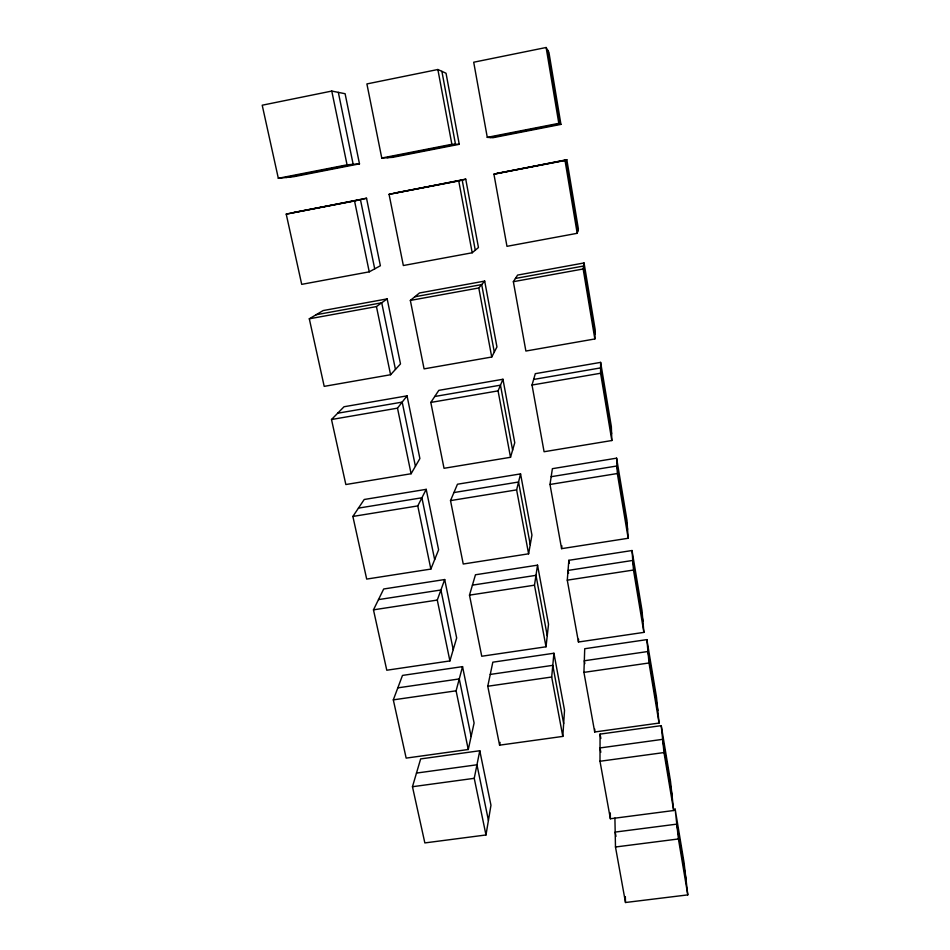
<?xml version="1.0" encoding="UTF-8"?>
<svg xmlns="http://www.w3.org/2000/svg" width="950" height="950" viewBox="0 0 950 950"><rect width="100%" height="100%" fill="white"/><g stroke="black" fill="none" stroke-linecap="round" stroke-linejoin="round"><path stroke-width="1.43" d="M599.996 761.259L600.067 734.113L661.236 725.646L670.522 781.363L673.681 810.516L610.375 818.758L599.996 761.259L663.991 752.566L661.236 725.646M611.836 440.527L600.59 373.255L600.638 362.378L535.313 373.671L532.024 385.035L544.077 451.737L611.836 440.527L611.349 426.621L600.638 362.378M594.7 731.987L583.929 672.374L584.725 648.731L646.879 639.623L656.509 697.312L659.062 723.069L594.7 731.987L594.736 729.101M594.854 338.96L595.175 329.65L584.048 262.96L517.607 275.084L513.356 281.687L525.884 351.037L594.854 338.96L583.158 268.993L584.048 262.96M578.455 642.01L567.281 580.165L568.848 560.31L632.023 550.525L641.986 610.28L643.898 632.379L578.455 642.01L578.586 639.207M562.816 736.404L564.526 710.279L553.921 653.244L492.824 662.186L487.766 686.244L499.593 745.168L562.816 736.404L551.689 677.018L553.921 653.244M561.592 548.661L549.991 484.464L552.389 468.683L616.609 458.161L626.941 520.101L628.176 538.27L561.592 548.661L561.866 545.811M546.024 646.784L548.518 624.221L537.534 565.155L475.463 574.774L469.49 595.139L481.745 656.248L546.024 646.784L534.482 585.188L537.534 565.155M485.984 834.967L490.96 805.244L479.786 750.738L420.648 758.919L412.466 786.719L424.852 842.923L485.984 834.967L474.24 778.323L479.786 750.738M499.593 745.168L500.068 742.389M528.604 553.814L531.941 535.099L520.553 473.896L457.461 484.227L450.514 500.603L463.244 564.015L528.604 553.814L516.622 489.879L520.553 473.896M468.267 749.502L474.098 723.021L462.543 666.627L402.491 675.414L393.312 699.865L406.161 758.112L468.267 749.502L456.095 690.816L462.543 666.627M577.196 233.308L578.384 228.974L566.829 159.707L493.929 174.171L506.968 246.323L577.196 233.308L565.024 160.491L566.829 159.707M510.518 457.294L514.758 442.736L502.954 379.264L438.817 390.355L430.813 402.432L444.03 468.291L510.518 457.294L498.073 390.878L502.954 379.264M449.908 660.927L456.665 637.937L444.695 579.536L383.693 588.988L373.469 609.841L386.781 670.225L449.908 660.927L437.285 600.067L444.695 579.536M430.861 569.074L438.603 549.824L426.206 489.345L364.218 499.486L352.878 516.444L366.688 579.084L430.861 569.074L417.774 505.911L426.206 489.345M491.732 357.022L496.945 346.94L484.69 281.081L419.473 292.98L410.341 300.426L424.08 368.873L491.732 357.022L478.8 287.969L484.69 281.081M411.101 473.741L419.888 458.553L407.039 395.853L344.043 406.742L331.503 419.508L345.848 484.536L411.101 473.741L397.504 408.156L407.039 395.853M390.581 374.739L400.496 363.921L387.161 298.882L323.131 310.567L309.308 318.796L324.199 386.365L390.581 374.739L376.449 306.589L387.161 298.882M472.197 252.771L478.456 247.534L465.738 179.158L389.061 194.334L403.346 265.525L472.197 252.771L458.743 180.939L465.738 179.158M369.241 271.842L380.368 265.751L366.534 198.241L286.223 214.118L301.708 284.359L369.241 271.842L354.552 200.973L366.534 198.241M331.776 91.069L262.212 105.212L278.326 178.291L294.001 176.664L359.48 163.839L345.099 93.718L331.776 91.069L347.059 164.825L359.48 163.839M437.867 69.504L366.902 83.933L381.769 158.033L392.528 157.368L459.254 144.305L446.037 73.245L437.867 69.504L451.879 144.293L459.254 144.305M546.131 47.5L473.706 62.225L487.279 137.358L492.931 137.714L560.939 124.391L548.922 52.392L546.131 47.5L558.814 123.346L560.939 124.391M278.326 178.291L347.059 164.825M381.769 158.033L451.879 144.293M487.279 137.358L558.814 123.346M286.045 177.496L353.174 164.338L338.331 92.376M387.066 157.7L455.501 144.305L441.892 71.345M490.069 137.536L559.859 123.856L547.509 49.911M293.704 212.467L360.442 199.631L374.716 268.85M394.143 193.147L462.187 180.061L475.273 250.194M496.529 173.446L565.915 160.111L577.778 231.183M286.223 214.118L354.552 200.973M389.061 194.334L458.743 180.939M493.929 174.171L565.024 160.491M316.101 314.747L381.722 302.801L395.449 369.419M414.829 296.768L481.697 284.584L494.297 352.058M515.446 278.433L583.597 266.024L595.009 334.376M309.308 318.796L376.449 306.589M410.341 300.426L478.8 287.969M513.356 281.687L583.158 268.993M337.666 413.226L402.194 402.111L415.423 466.272M434.744 396.494L500.472 385.166L512.608 450.134M533.651 379.442L600.614 367.899L611.598 433.699M331.503 419.508L397.504 408.156M430.813 402.432L498.073 390.878M532.024 385.035L600.59 373.255M358.447 508.119L421.907 497.776L434.661 559.621M453.934 492.551L518.558 482.018L530.242 544.623M551.166 476.698L616.989 465.975L627.57 529.34M352.878 516.444L417.774 505.911M450.514 500.603L516.622 489.879M549.991 484.464L617.346 473.527L616.609 458.161M378.492 599.604L440.919 589.986L453.221 649.634M472.423 585.141L535.978 575.344L547.247 635.704M373.469 609.841L437.285 600.067M469.49 595.139L534.482 585.188M567.281 580.165L633.484 570.036L632.023 550.525M397.812 687.859L459.266 678.929L471.129 736.499M490.247 674.429L552.781 665.344L563.659 723.579M393.312 699.865L456.095 690.816M487.766 686.244L551.689 677.018M583.929 672.374L649.016 662.981L646.879 639.623M416.48 773.074L476.959 764.786L488.419 820.384M412.466 786.719L474.24 778.323M615.481 846.996L678.431 838.969L687.788 894.888L625.504 902.5L615.481 846.996L614.911 818.045M568.848 560.31L569.359 563.196M600.067 734.113L600.851 738.471M568.563 573.301L568.053 570.416L632.759 560.441L642.96 621.526M584.832 663.611L584.321 660.761L647.971 651.51L657.804 710.422M600.804 752.269L600.032 747.935L662.637 739.349L672.137 796.207M615.968 836.38L615.184 832.081L676.792 824.137L685.959 879.047M617.346 473.527L628.176 538.27M633.484 570.036L643.898 632.379M649.016 662.981L659.062 723.069M663.991 752.566L673.681 810.516M687.788 894.888L684.071 862.6L675.094 808.747L678.431 838.969M625.326 896.598L625.504 902.5M610.304 812.891L610.375 818.758"/></g></svg>
